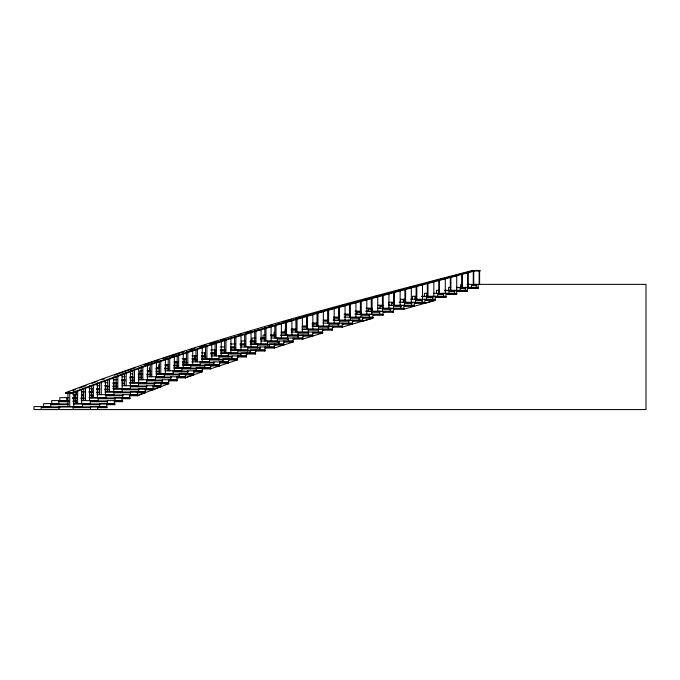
<?xml version="1.0" encoding="UTF-8"?>
<svg xmlns="http://www.w3.org/2000/svg" width="680" height="680" viewBox="0 0 680 680"><rect width="100%" height="100%" fill="white"/><g stroke="black" fill="none" stroke-linecap="round" stroke-linejoin="round"><path stroke-width="1.02" d="M137.249 394.986L137.249 395.717L160.709 386.775L160.709 386.045M137.249 395.717L145.087 392.743M71.349 392.64L69.734 393.252L69.734 406.589M474.351 271.031L325.669 310.93L230.384 338.716L144.585 366.503L71.969 393.252L65.697 393.252L65.697 392.649L71.969 392.649L144.585 365.908L230.384 338.122L325.669 310.335L474.351 270.436M65.697 392.649C198.024 341.615 335.623 306.144 472.677 270.436L480.165 270.436L480.165 271.031L473.271 271.031L473.271 284.368M65.697 393.252L69.598 391.782M72.522 390.677L75.454 389.58M79.356 388.11L86.181 385.543M92.029 383.341L96.909 381.505M101.796 379.703L104.728 378.666M114.512 375.19L135.056 367.897M185.224 377.094L185.224 377.833L202.011 371.875L202.011 371.135M185.224 377.833L193.621 374.85L193.621 374.119M171.564 356.873L174.309 355.954L174.309 370.812M210.46 368.152L210.46 368.892L237.294 359.95L237.294 359.21M143.981 364.854L159.01 359.89M163.022 358.564L180.047 352.945M181.05 352.614L184.033 351.688M190 349.834L194.973 348.287M198.951 347.055L205.912 344.896M209.891 343.655L216.852 341.496M220.83 340.263L225.802 338.716M238.425 335.852L240.992 335.087L240.992 349.945M246.763 333.378L248.472 332.868M256.802 330.395L260.219 329.383M268.541 326.91L271.107 326.145L271.107 341.003M238.841 334.875L241.859 333.99M245.871 332.809L250.886 331.33M268.94 326.009L271.949 325.116M372.716 317.475L372.716 318.214L362.525 321.198L362.525 320.458M372.716 318.214L342.116 327.156L342.116 326.425M450.883 290.326L450.883 276.99L453.535 276.233M276.922 324.436L280.5 323.416M295.936 318.725L302.379 317.203L302.379 332.061M308.405 315.495L311.975 314.475M435.183 299.591L435.183 300.33L403.716 309.273L403.716 308.533M435.183 300.33L424.702 303.305L424.702 302.575M283.007 321.988L286.025 321.139M288.039 320.569L291.048 319.719M305.125 315.75L310.156 314.33M319.2 311.78L322.218 310.93M329.553 309.527L334.186 308.261L334.186 323.119M345.066 320.135L345.066 305.277L339.507 306.799L339.507 320.135M349.477 317.161L349.477 303.824L353.158 303.059M365.882 299.574L361.25 300.841L361.25 314.177M341.624 305.651L344.692 304.819M364.098 299.54L367.157 298.707M384.175 294.627L388.943 293.352L388.943 308.21M400.137 305.235L400.137 290.377L394.417 291.899L394.417 305.235M404.898 302.251L404.898 288.915L411.324 287.394L411.324 302.251M421.558 284.665L416.798 285.931L416.798 299.268M374.298 296.769L377.332 295.97M397.545 290.624L400.571 289.825M407.651 287.954L410.686 287.147M433.84 296.293L433.84 281.435L428 282.957L428 296.293M436.526 293.31L436.526 290.326L438.804 290.326L438.804 293.31L438.846 279.973L445.289 278.451L445.289 293.31M450.883 276.99L456.722 275.468L456.696 293.31L433.508 293.31M461.796 287.351L461.796 274.014L468.163 272.484L468.163 287.351M430.933 281.826L433.984 281.036M436.024 280.508L442.136 278.927M446.208 277.874L450.279 276.82M454.35 275.765L460.462 274.193M467.585 272.349L472.677 271.031M468.163 272.484L467.662 272.484L467.662 287.351M444.712 278.451L445.289 278.451M433.228 281.435L433.84 281.435M467.007 284.368L646 284.368L646 409.564L34 409.564L34 406.589L50.736 406.589L50.736 403.605M476.323 285.422L471.452 285.422L471.452 287.351M450.746 287.351L448.621 287.351L448.621 290.326M456.688 287.351L478.142 287.351L478.142 284.368M456.552 287.666L478.133 287.666L478.133 288.405L468.146 288.405L468.146 287.666M465.112 288.405L460.963 288.405L460.963 287.666M399.406 290.377L400.137 290.377M444.592 290.326L467.423 290.326L467.423 287.351M444.61 290.649L467.423 290.649L467.304 291.389M454.894 291.389L449.71 291.389L449.71 290.649M467.423 291.389L457.419 291.389L457.419 290.649M427.457 293.31L424.43 293.31L424.43 296.293M443.64 293.632L438.456 293.632L438.456 294.363L443.64 294.363M415.607 296.293L412.411 296.293L412.411 299.268M421.49 296.293L445.969 296.293L445.969 293.31M421.957 296.607L445.987 296.607L445.987 297.347L436.008 297.347L436.008 296.607M433.083 297.347L427.244 297.347L427.244 296.607M405.433 299.268L400.579 299.268L400.579 302.251M410.737 299.268L435.302 299.268L435.302 296.293M422.433 299.591L416.245 299.591L416.245 300.33L422.433 300.33M355.053 302.294L355.938 302.294L355.938 317.161M393.745 302.251L388.739 302.251L388.739 305.235M399.058 302.251L424.822 302.251L424.822 299.268M394.383 302.575L392.411 302.575L392.411 303.305L394.383 303.305M412.097 302.575L405.246 302.575L405.246 303.305L412.097 303.305M344.139 305.277L345.066 305.277M377.893 305.235L382.823 305.235M388.442 305.235L414.332 305.235L414.332 302.251M382.806 305.558L380.732 305.558L380.732 306.289L382.806 306.289M388.56 305.558L414.375 305.558L414.375 306.289L404.541 306.289L404.541 305.558M401.336 306.289L394.23 306.289L394.23 305.558M366.061 308.21L371.977 308.21M377.817 308.21L403.835 308.21L403.835 305.235M372.087 308.533L369.045 308.533L369.045 309.273L372.087 309.273M391.085 308.533L383.223 308.533L383.223 309.273L391.085 309.273M355.104 311.194L360.587 311.194M365.95 311.194L393.329 311.194L393.329 308.21M360.714 311.517L357.536 311.517L357.536 312.256L360.714 312.256M366.019 311.517L393.388 311.517L393.388 312.256L383.699 312.256L383.699 311.517M379.703 312.256L372.376 312.256L372.376 311.517M344.029 314.177L350.302 314.177M355.036 314.177L383.019 314.177L383.019 311.194M350.37 314.5L346.188 314.5L346.188 315.231L350.37 315.231M355.487 314.5L383.087 314.5L383.087 315.231L373.515 315.231L373.515 314.5M369.572 315.231L361.683 315.231L361.683 314.5M333.582 317.161L339.235 317.161M344.054 317.161L372.827 317.161L372.827 314.177M339.023 317.475L334.841 317.475L334.841 318.214L339.023 318.214M359.865 317.475L350.99 317.475L350.99 318.214L359.865 318.214M323.127 320.135L328.355 320.135M333.064 320.135L362.635 320.135L362.635 317.161M327.683 320.458L323.484 320.458L323.484 321.198L327.683 321.198M333.948 320.458L362.721 320.458L362.721 321.198L353.124 321.198L353.124 320.458M349.18 321.198L340.289 321.198L340.289 320.458M312.4 323.119L317.56 323.119M323.025 323.119L352.435 323.119L352.435 320.135M312.128 323.442L317.365 323.442M339.456 323.442L329.587 323.442L329.587 324.173L339.456 324.173M312.128 324.173L317.365 324.173M302.345 326.102L307.317 326.102M312.358 326.102L342.227 326.102L342.227 323.119M302.124 326.425L307.232 326.425M312.179 326.425L342.329 326.425L342.329 327.156L333.03 327.156L333.03 326.425M302.124 327.156L307.232 327.156M329.086 327.156L319.218 327.156L319.218 326.425M291.278 329.077L296.403 329.077M301.937 329.077L332.367 329.077L332.367 326.102M291.176 329.4L296.412 329.4M302.277 329.4L332.486 329.4L332.486 330.14L323.204 330.14L323.204 329.4M291.176 330.14L296.412 330.14M318.41 330.14L308.907 330.14L308.907 329.4M281.197 332.061L285.447 332.061M291.168 332.061L308.21 332.061L308.21 329.077M281.24 332.384L286.356 332.384M281.24 333.124L286.356 333.124M265.064 335.045L263.041 335.045L263.041 338.019M270.521 335.045L275.493 335.045M280.764 335.045L297.891 335.045L297.891 332.061M271.295 335.368L275.332 335.368M280.899 335.368L312.843 335.368L312.843 336.099L303.526 336.099L303.526 335.368M271.295 336.099L275.332 336.099M298.435 336.099L288.26 336.099L288.26 335.368M255.756 338.019L252.059 338.019L252.059 341.003M260.907 338.019L264.843 338.019M271.209 338.019L287.563 338.019L287.563 335.045M260.482 338.342L265.31 338.342M288.499 338.342L278.01 338.342L278.01 339.082L288.499 339.082M260.482 339.082L265.31 339.082M245.25 341.003L241.442 341.003L241.442 343.986M250.393 341.003L255.756 341.003M261.043 341.003L277.338 341.003L277.338 338.019M250.096 341.326L255.603 341.326M279.335 341.326L268.141 341.326L268.141 342.065L279.335 342.065M250.096 342.065L255.603 342.065M230.826 343.986L235.076 343.986M239.921 343.986L245.25 343.986M250.784 343.986L267.478 343.986L267.478 341.003M240.295 344.309L245.123 344.309M250.147 344.309L283.875 344.309L283.875 345.041L274.941 345.041L274.941 344.309M240.295 345.041L245.123 345.041M269.731 345.041L258.273 345.041L258.273 344.309M220.209 346.97L224.459 346.97M230.486 346.97L234.745 346.97M240.72 346.97L257.601 346.97L257.601 343.986M230.783 347.284L235.135 347.284M260.491 347.284L248.395 347.284L248.395 348.024L260.491 348.024M230.783 348.024L235.135 348.024M210.63 349.945L214.906 349.945M220.209 349.945L225.242 349.945M230.613 349.945L247.724 349.945L247.724 346.97M220.303 350.268L225.131 350.268M231.175 350.268L265.064 350.268L265.064 351.007L256.096 351.007L256.096 350.268M220.303 351.007L225.131 351.007M250.92 351.007L238.51 351.007L238.51 350.268M201.391 352.928L204.714 352.928M210.63 352.928L214.761 352.928L214.761 349.945M220.822 352.928L237.838 352.928L237.838 349.945M210.885 353.251L215.509 353.251M220.651 353.251L255.637 353.251L255.637 353.982L246.908 353.982L246.908 353.251M210.885 353.982L215.509 353.982M240.839 353.982L228.871 353.982L228.871 353.251M191.905 355.912L196.613 355.912M201.391 355.912L204.569 355.912L204.569 352.928M210.962 355.912L228.233 355.912L228.233 352.928M201.407 356.235L205.819 356.235M232.152 356.235L219.504 356.235L219.504 356.966L232.152 356.966M201.407 356.966L205.819 356.966M182.138 358.887L186.668 358.887M191.641 358.887L194.624 358.887L194.624 355.912M201.339 358.887L218.875 358.887L218.875 355.912M192.474 359.21L196.622 359.21M201.875 359.21L237.592 359.21L237.592 359.95L229.058 359.95L229.058 359.21M192.474 359.95L196.622 359.95M223.805 359.95L210.137 359.95L210.137 359.21M174.08 361.87L178.109 361.87M182.691 361.87L184.679 361.87L184.679 358.887M191.709 361.87L209.508 361.87L209.508 358.887M177.514 362.194L175.397 362.194L175.397 362.933L177.514 362.933M182.529 362.194L187.025 362.194M214.005 362.194L200.761 362.194L200.761 362.933L214.005 362.933M182.529 362.933L187.025 362.933M164.781 364.854L168.759 364.854M182.333 364.854L200.124 364.854L200.124 361.87M168.555 365.177L165.452 365.177L165.452 365.908L168.555 365.908M173.74 365.177L177.888 365.177M183.073 365.177L219.725 365.177L219.725 365.908L211.157 365.908L211.157 365.177M173.74 365.908L177.888 365.908M205.122 365.908L191.369 365.908L191.369 365.177M156.349 367.837L159.35 367.837M173.927 367.837L190.74 367.837L190.74 364.854M155.975 368.152L159.154 368.152M164.45 368.152L168.682 368.152M173.978 368.152L210.774 368.152L210.774 368.892L202.666 368.892L202.666 368.152M155.975 368.892L159.154 368.892M164.45 368.892L168.682 368.892M196.596 368.892L182.452 368.892L182.452 368.152M142.035 370.812L139.935 370.812L139.935 373.796M147.033 370.812L150.144 370.812M165.019 370.812L181.857 370.812L181.857 367.837M147.577 371.135L150.781 371.135M155.975 371.135L159.486 371.135M188.088 371.135L173.646 371.135L173.646 371.875L188.088 371.875M147.577 371.875L150.781 371.875M155.975 371.875L159.486 371.875M130.458 373.796L132.566 373.796M138.72 373.796L141.95 373.796M155.975 373.796L173.052 373.796L173.052 370.812M138.227 374.119L142.06 374.119M146.812 374.119L151.096 374.119M156.298 374.119L193.953 374.119L193.953 374.85L185.878 374.85L185.878 374.119M138.227 374.85L142.06 374.85M146.812 374.85L151.096 374.85M179.571 374.85L164.832 374.85L164.832 374.119M122.034 376.779L125.196 376.779M130.407 376.779L132.515 376.779M146.922 376.779L164.245 376.779L164.245 373.796M129.829 377.094L133.119 377.094M138.32 377.094L141.848 377.094M171.521 377.094L156.018 377.094L156.018 377.833L171.521 377.833M129.829 377.833L133.119 377.833M138.32 377.833L141.848 377.833M113.177 379.754L117.079 379.754M122.034 379.754L125.188 379.754M138.219 379.754L155.422 379.754L155.422 376.779M121.814 380.077L124.993 380.077M130.296 380.077L133.433 380.077M162.486 380.077L147.254 380.077L147.254 380.817L162.486 380.817M121.814 380.817L124.993 380.817M130.296 380.817L133.433 380.817M104.686 382.738L107.712 382.738M113.212 382.738L117.079 382.738M129.736 382.738L146.702 382.738L146.702 379.754M112.939 383.061L116.951 383.061M122.196 383.061L124.508 383.061M129.71 383.061L168.844 383.061L168.844 383.792L161.321 383.792L161.321 383.061M112.939 383.792L116.951 383.792M122.196 383.792L124.508 383.792M154.964 383.792L139.077 383.792L139.077 383.061M96.849 385.721L99.875 385.721M104.686 385.721L107.483 385.721M122.196 385.721L138.524 385.721L138.524 382.738M105.247 386.045L108.256 386.045M112.88 386.045L117.121 386.045M146.922 386.045L130.883 386.045L130.883 386.775L146.914 386.775M105.247 386.775L108.256 386.775M112.88 386.775L117.121 386.775M89.054 388.697L92.047 388.697M96.781 388.697L99.697 388.697M112.829 388.697L130.331 388.697L130.331 385.721M96.543 389.019L99.816 389.019M104.797 389.019L108.128 389.019M113.279 389.019L153.272 389.019L153.272 389.759L145.698 389.759L145.698 389.019M96.543 389.759L99.816 389.759M104.797 389.759L108.128 389.759M139.51 389.759L122.681 389.759L122.681 389.019M81.277 391.68L84.209 391.68M89.046 391.68L91.953 391.68L91.953 388.697M105.519 391.68L122.128 391.68L122.103 373.839M89.114 392.003L92.284 392.003M96.509 392.003L99.679 392.003M104.966 392.003L145.452 392.003L145.452 392.743L137.862 392.743L137.862 392.003M89.114 392.743L92.284 392.743M96.509 392.743L99.679 392.743M130.747 392.743L114.469 392.743L114.469 392.003M72.803 394.663L76.849 394.663M81.285 394.663L83.249 394.663L83.249 391.68M96.841 394.663L113.917 394.663L113.917 391.68M81.43 394.986L83.683 394.986M89.496 394.986L91.953 394.986M122.995 394.986L106.428 394.986L106.428 395.717L122.995 395.717M81.43 395.717L83.683 395.717M89.496 395.717L91.953 395.717M68.833 397.647L59.823 397.647L59.823 400.622M72.862 397.647L74.868 397.647L74.868 394.663M89.122 397.647L105.901 397.647L105.901 394.663M72.666 397.962L76.849 397.962M80.911 397.962L84.091 397.962M89.25 397.962L130.271 397.962L130.271 398.701L122.494 398.701L122.494 397.962M72.666 398.701L76.849 398.701M80.911 398.701L84.091 398.701M115.226 398.701L98.626 398.701L98.626 397.962M81.209 400.622L98.099 400.622L98.099 397.647M68.825 400.945L59.322 400.945L59.322 401.684L68.825 401.684M72.972 400.945L76.126 400.945M107.55 400.945L90.822 400.945L90.822 401.684L107.55 401.684M72.972 401.684L76.126 401.684M73.296 403.605L90.296 403.605L90.296 400.622M68.204 403.928L51.28 403.928L51.28 404.659L68.204 404.659M73.406 403.928L115.039 403.928L115.039 404.659L107.236 404.659L107.236 403.928M99.866 404.659L83.011 404.659L83.011 403.928M59.967 407.643L41.709 407.643L41.709 406.912L107.21 406.912L107.21 407.643L98.158 407.643L98.158 406.912M90.721 407.643L73.721 407.643L73.721 406.912M479.596 271.031L479.596 284.368M479.137 271.031L479.137 284.368M478.567 270.436L478.567 271.031M478.031 287.666L478.031 288.405M476.179 284.368L476.179 287.351M473.756 271.031L473.756 284.368M468.265 287.666L468.265 288.405M467.551 284.368L467.551 287.351M465.307 287.351L465.307 290.326M462.323 274.014L462.323 287.351M460.717 284.368L460.717 287.351M460.198 287.351L460.198 290.326M457.546 290.649L457.546 291.389M456.586 293.632L456.586 294.363M454.427 290.326L454.427 293.31M450.321 276.99L450.321 290.326M448.953 290.326L448.953 293.31M446.819 293.632L446.819 294.363M445.85 296.607L445.85 297.347M443.538 293.31L443.538 296.293M439.442 279.973L439.442 293.31M437.699 293.31L437.699 296.293M436.144 296.607L436.144 297.347M432.718 296.293L432.718 299.268M427.363 282.957L427.363 296.293M426.861 293.31L426.861 296.293M426.504 296.293L426.504 299.268M425.671 299.591L425.671 300.33M422.51 284.41L422.51 299.268M422.084 299.268L422.084 302.251M416.118 285.931L416.118 299.268M415.777 296.607L415.777 297.347M415.505 299.268L415.505 302.251M415.191 302.575L415.191 303.305M414.987 296.293L414.987 299.268M414.214 305.558L414.214 306.289M411.442 302.251L411.442 305.235M405.611 288.915L405.611 302.251M404.71 305.558L404.71 306.289M404.498 302.251L404.498 305.235M404.099 299.591L404.099 300.33M403.308 299.268L403.308 302.251M400.8 305.235L400.8 308.21M394.213 308.533L394.213 309.273M393.669 291.899L393.669 305.235M393.49 305.235L393.49 308.21M393.219 311.517L393.219 312.256M391.629 302.251L391.629 305.235M390.15 308.21L390.15 311.194M383.885 311.517L383.885 312.256M383.223 308.21L383.223 294.882L382.432 294.882L382.432 308.21M382.908 314.5L382.908 315.231M382.475 308.21L382.475 311.194M379.942 305.235L379.942 308.21M379.686 311.194L379.686 314.177M377.749 311.194L377.749 296.335L372.122 297.857L372.122 311.194M373.702 314.5L373.702 315.231M371.654 311.194L371.654 314.177M371.288 297.857L371.288 311.194M369.35 314.177L369.35 317.161M368.262 308.21L368.262 311.194M366.8 299.319L366.8 314.177M363.519 317.475L363.519 318.214M360.961 314.177L360.961 317.161M360.392 300.841L360.392 314.177M359.014 317.161L359.014 320.135M356.771 311.194L356.771 314.177M353.328 320.458L353.328 321.198M352.325 323.442L352.325 324.173M350.387 303.824L350.387 317.161M350.268 317.161L350.268 320.135M348.661 320.135L348.661 323.119M345.423 314.177L345.423 317.161M343.128 323.442L343.128 324.173M339.575 320.135L339.575 323.119M338.572 306.799L338.572 320.135M338.308 323.119L338.308 326.102M334.075 317.161L334.075 320.135M333.251 326.425L333.251 327.156M332.265 329.4L332.265 330.14M328.865 323.119L328.865 326.102M328.627 323.119L328.627 309.782L327.649 309.782L327.649 323.119M328.746 326.425L328.746 327.156M328.304 326.102L328.304 329.077M323.433 329.4L323.433 330.14M323.349 326.102L323.349 311.245L317.993 312.766L317.993 326.102M322.541 329.077L322.541 332.061L308.363 332.061L308.363 335.045M322.439 332.384L322.439 333.124L302.753 339.082L302.753 338.342M318.521 326.102L318.521 329.077M318.342 329.077L318.342 332.061M316.982 312.766L316.982 326.102M313.607 332.384L313.607 333.124M312.868 314.219L312.868 329.077M312.707 332.061L312.707 335.045L298.375 335.045L298.375 338.019M312.604 335.368L312.604 336.099M307.513 315.741L307.513 329.077M306.459 315.741L306.459 329.077M303.773 335.368L303.773 336.099M302.863 335.045L302.863 338.019L288.481 338.019L288.481 341.003M297.78 335.368L297.78 336.099M297.024 318.725L297.024 332.061M295.936 319.753L295.936 332.061M293.998 338.342L293.998 339.082M293.106 338.019L293.106 341.003L278.953 341.003L278.953 343.986M293.012 341.326L293.012 342.065L274.21 348.024L274.21 347.284M291.89 335.045L291.89 320.186L286.526 321.708L286.526 335.045M287.453 338.342L287.453 339.082M285.413 321.708L285.413 335.045M285.226 329.077L285.226 332.061M284.606 341.326L284.606 342.065M283.713 341.003L283.713 343.986L269.407 343.986L269.407 346.97M283.611 344.309L283.611 345.041M281.392 323.161L281.392 338.019M277.236 341.326L277.236 342.065M276.029 324.692L276.029 338.019M275.213 344.309L275.213 345.041M274.873 325.712L274.873 338.019M274.312 343.986L274.312 346.97L259.853 346.97L259.853 349.945M274.133 332.061L274.133 335.045M267.368 344.309L267.368 345.041M265.982 327.666L265.982 341.003M265.803 347.284L265.803 348.024M264.894 346.97L264.894 349.945L250.291 349.945L250.291 352.928M264.792 327.666L264.792 341.003M264.792 350.268L264.792 351.007M261.077 329.128L261.077 343.986M257.499 347.284L257.499 348.024M256.377 350.268L256.377 351.007M255.944 330.65L255.944 343.986M255.459 349.945L255.459 352.928L241.009 352.928L241.009 355.912M255.357 353.251L255.357 353.982M254.72 330.65L254.72 343.986M251.039 332.112L251.039 346.97M247.622 350.268L247.622 351.007M247.197 353.251L247.197 353.982M246.304 352.928L246.304 355.912L231.956 355.912L231.956 358.887M246.211 356.235L246.211 356.966M245.905 333.633L245.905 346.97M244.647 334.653L244.647 346.97M238.289 356.235L238.289 356.966M237.388 355.912L237.388 358.887L222.895 358.887L222.895 361.87M235.858 336.608L235.858 349.945M234.566 336.608L234.566 349.945M230.945 338.07L230.945 352.928M229.364 359.21L229.364 359.95M228.463 358.887L228.463 361.87L213.826 361.87L213.826 364.854M228.361 362.194L228.361 362.933M228.131 356.235L228.131 356.966M225.964 339.592L225.964 352.928M224.638 340.62L224.638 352.928M221.306 355.912L221.306 341.054L216.444 342.575L216.444 355.912M220.43 362.194L220.43 362.933M219.512 361.87L219.512 364.854L204.739 364.854L204.739 367.837M219.419 365.177L219.419 365.908M218.773 359.21L218.773 359.95M215.084 342.575L215.084 355.912M211.786 344.029L211.786 358.887M211.48 365.177L211.48 365.908M210.554 364.854L210.554 367.837L196.163 367.837L196.163 370.812M209.406 362.194L209.406 362.933M206.924 345.55L206.924 358.887M205.53 346.579L205.53 358.887M205.241 353.251L205.241 353.982M204.459 356.235L204.459 356.966M202.988 368.152L202.988 368.892M202.257 347.012L202.257 361.87M202.096 367.837L202.096 370.812L187.655 370.812L187.655 373.796M200.022 365.177L200.022 365.908M197.387 348.534L197.387 361.87M195.968 349.562L195.968 361.87M195.296 356.235L195.296 356.966M194.607 371.135L194.607 371.875M194.514 359.21L194.514 359.95M193.715 370.812L193.715 373.796L179.129 373.796L179.129 376.779M192.729 364.854L192.729 349.996L187.85 351.517L187.85 364.854M190.638 368.152L190.638 368.892M186.396 351.517L186.396 364.854M186.218 374.119L186.218 374.85M185.351 359.21L185.351 359.95M185.317 373.796L185.317 376.779L170.595 376.779L170.595 379.754M184.569 362.194L184.569 362.933M183.251 352.971L183.251 367.837M181.764 371.135L181.764 371.875M178.687 354.501L178.687 367.837M177.811 377.094L177.811 377.833M177.2 355.521L177.2 367.837M176.894 376.779L176.894 379.754L162.163 379.754L162.163 382.738M176.808 380.077L176.808 380.817M174.726 361.87L174.726 364.854M174.624 365.177L174.624 365.908M172.958 374.119L172.958 374.85M169.737 357.476L169.737 370.812M169.456 380.077L169.456 380.817M168.581 379.754L168.581 382.738L154.258 382.738L154.258 385.721M168.495 383.061L168.495 383.792L152.906 389.759L152.906 389.019M168.215 358.504L168.215 370.812M165.359 358.938L165.359 373.796M164.144 377.094L164.144 377.833M161.679 383.061L161.679 383.792M160.778 360.459L160.778 373.796M160.794 382.738L160.794 385.721L146.344 385.721L146.344 388.697M159.231 361.488L159.231 373.796M158.967 364.854L158.967 367.837M156.4 361.921L156.4 376.779M155.32 380.077L155.32 380.817M153.875 386.045L153.875 386.775M152.992 385.721L152.992 388.697L138.414 388.697L138.414 391.68M151.819 363.443L151.819 376.779M150.237 364.463L150.237 376.779M149.405 367.837L149.405 370.812M147.424 364.897L147.424 379.754M146.617 383.061L146.617 383.792M146.064 389.019L146.064 389.759M145.171 388.697L145.171 391.68L130.466 391.68L130.466 394.663M142.843 366.418L142.843 379.754M141.227 366.418L141.227 379.754M138.754 367.88L138.754 382.738M138.431 386.045L138.431 386.775M138.236 392.003L138.236 392.743M137.334 391.68L137.334 394.663L122.646 394.663L122.646 397.647M134.504 369.401L134.504 382.738M132.863 370.43L132.863 382.738M130.432 370.863L130.432 385.721M130.492 394.986L130.492 395.717M130.245 389.019L130.245 389.759M129.6 394.663L129.6 397.647L114.971 397.647L114.971 400.622M129.514 397.962L129.514 398.701M126.182 372.385L126.182 385.721M124.508 373.413L124.508 385.721M123.258 397.962L123.258 398.701M121.975 397.647L121.975 400.622L107.296 400.622L107.296 403.605M121.898 400.945L121.898 401.684M117.844 375.368L117.844 388.697M116.144 376.388L116.144 388.697M115.634 400.945L115.634 401.684M114.35 400.622L114.35 403.605L99.611 403.605L99.611 406.589M114.266 403.928L114.266 404.659M113.764 376.822L113.764 391.68M113.832 394.986L113.832 395.717M109.506 378.344L109.506 391.68M108.009 403.928L108.009 404.659M107.772 379.372L107.772 391.68M106.718 403.605L106.718 406.589L90.466 406.589L90.466 409.564M106.437 406.912L106.437 407.643M105.825 397.962L105.825 398.701M105.417 380.868L105.417 394.663M101.294 381.327L101.294 394.663M99.543 382.355L99.543 394.663M98.931 406.912L98.931 407.643M98.013 400.945L98.013 401.684M97.639 406.589L97.639 409.564M97.435 382.78L97.435 397.647M93.406 384.31L93.406 397.647M92.089 394.663L92.089 397.647M91.647 385.33L91.647 397.647M90.21 403.928L90.21 404.659M89.547 385.764L89.547 400.622M85.519 387.286L85.519 400.622M83.835 392.003L83.835 392.743M83.742 388.314L83.742 400.622M83.155 394.986L83.155 395.717M82.484 403.605L82.484 406.589L58.939 406.589L58.939 409.564M82.195 406.912L82.195 407.643M81.659 389.81L81.659 403.605M77.63 390.269L77.63 403.605M76.381 391.68L76.381 394.663M76.262 400.622L76.262 403.605M75.837 391.298L75.837 403.605M75.412 394.986L75.412 395.717M74.783 397.962L74.783 398.701M73.772 391.731L73.772 406.589M73.194 406.589L73.194 409.564M71.969 392.649L71.969 393.252M67.932 393.252L67.932 406.589M67.371 397.962L67.371 398.701M66.827 397.647L66.827 400.622L51.722 400.622L51.722 403.605M66.742 400.945L66.742 401.684M58.786 400.622L58.786 403.605L43.63 403.605L43.63 406.589M58.692 403.928L58.692 404.659M50.439 406.912L50.439 407.643M41.174 406.589L41.174 409.564M456.705 293.632L446.692 293.632L446.692 294.363L456.705 294.363L456.705 293.632M435.327 299.591L425.527 299.591L425.527 300.33L435.327 300.33L435.327 299.591M424.855 302.575L415.038 302.575L415.038 303.305L424.855 303.305L424.855 302.575M403.886 308.533L394.034 308.533L394.034 309.273L403.886 309.273L403.886 308.533M372.912 317.475L363.324 317.475L363.324 318.214L372.912 318.214L372.912 317.475M352.529 323.442L342.916 323.442L342.916 324.173L352.529 324.173L352.529 323.442M308.1 332.384L298.588 332.384L298.588 333.124L308.1 333.124L308.1 332.384M322.668 332.384L313.37 332.384L313.37 333.124L322.668 333.124L322.668 332.384M303 338.342L293.743 338.342L293.743 339.082L303 339.082L303 338.342M293.258 341.326L284.35 341.326L284.35 342.065L293.258 342.065L293.258 341.326M274.474 347.284L265.523 347.284L265.523 348.024L274.474 348.024L274.474 347.284M246.5 356.235L237.992 356.235L237.992 356.966L246.5 356.966L246.5 356.235M228.667 362.194L220.116 362.194L220.116 362.933L228.667 362.933L228.667 362.194M202.334 371.135L194.276 371.135L194.276 371.875L202.334 371.875L202.334 371.135M185.555 377.094L177.463 377.094L177.463 377.833L185.555 377.833L185.555 377.094M177.148 380.077L169.107 380.077L169.107 380.817L177.148 380.817L177.148 380.077M161.066 386.045L153.519 386.045L153.519 386.775L161.066 386.775L161.066 386.045M137.624 394.986L130.109 394.986L130.109 395.717L137.624 395.717L137.624 394.986M122.655 400.945L114.869 400.945L114.869 401.684L122.655 401.684L122.655 400.945"/></g></svg>
